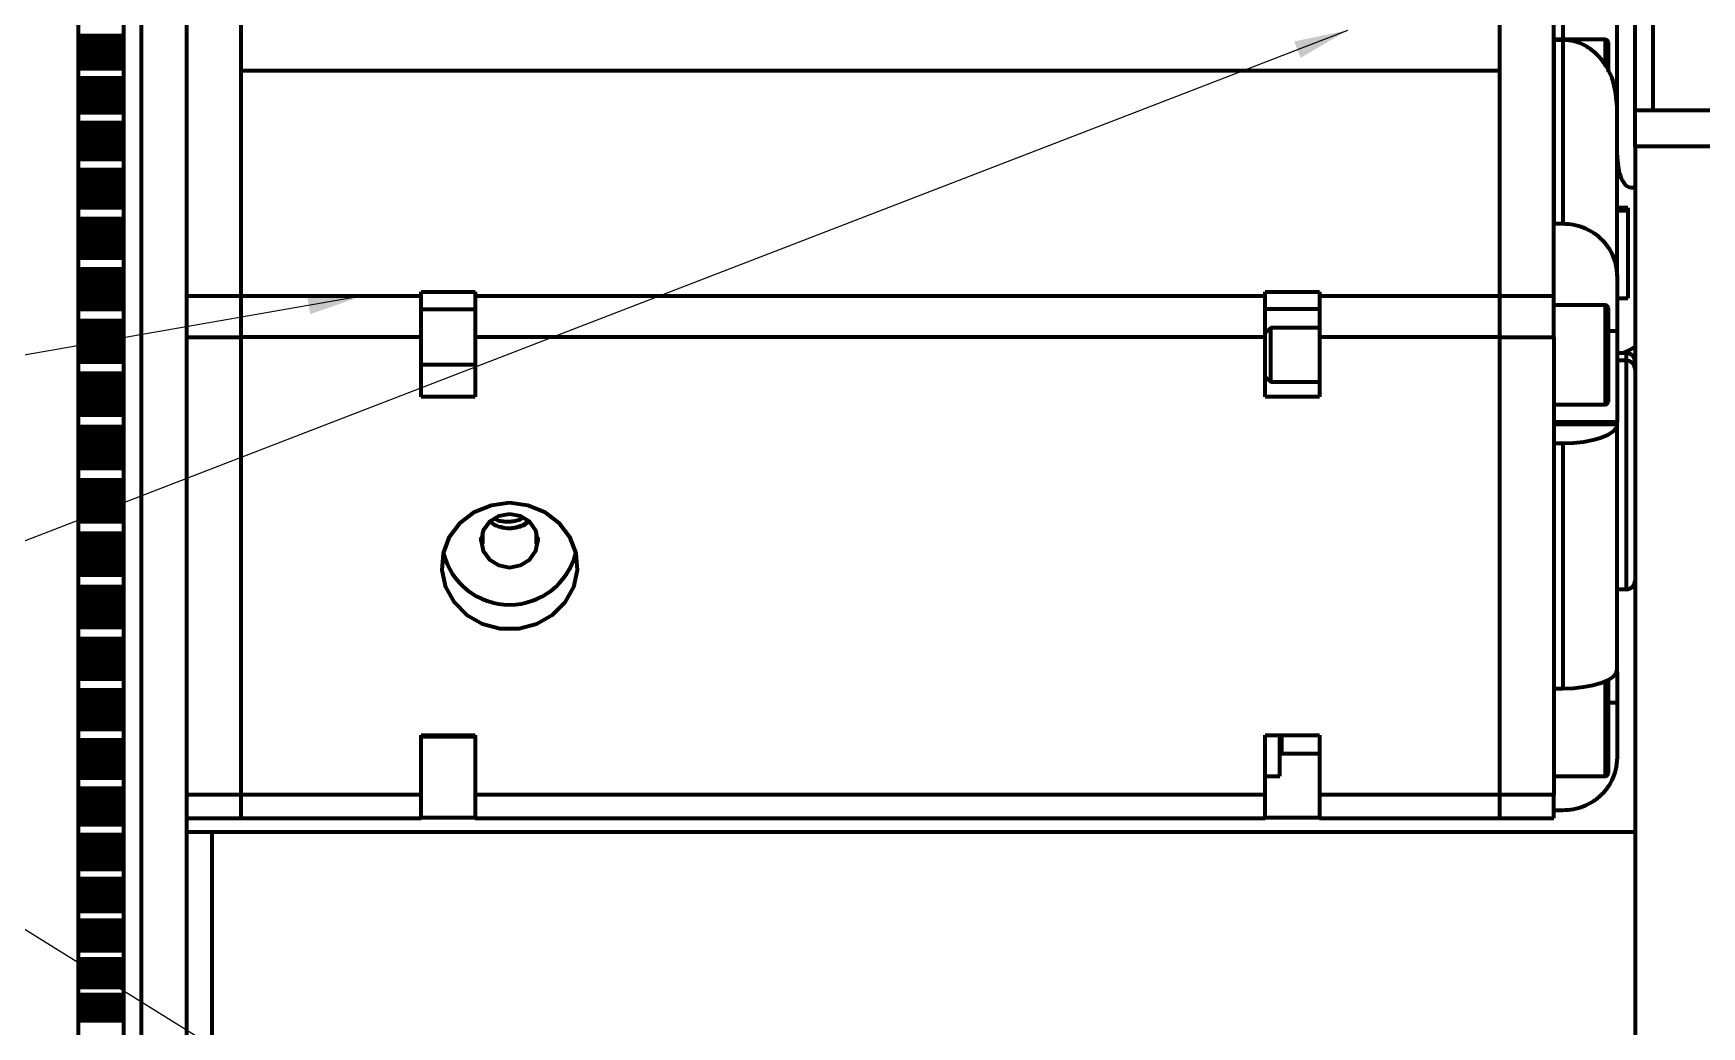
# Model space of a CAD drawing. Header units: millimetres. Extents: x -419 to 9215, y 1224 to 3301.
# Drawn here: x 297.1 to 399.8, y 1812.4 to 1873.6 of the extents above; entities that cross this region are included whole.
import ezdxf

# ---------------------------------------------------------------- set-up
doc = ezdxf.new("R2010")
doc.units = ezdxf.units.MM
doc.layers.add('0.3mm', color=240, linetype='Continuous', lineweight=30)
doc.layers.add('0.7mm', color=7, linetype='Continuous', lineweight=70)
doc.styles.get("Standard").update_dxf_attribs({"font": 'arial.ttf'})
doc.dimstyles.new('SLDDIMSTYLE0', dxfattribs={"dimtxt": 0.18, "dimasz": 3.302, "dimexe": 0, "dimexo": 0.0625, "dimgap": 0, "dimtad": 0, "dimtih": 1, "dimtoh": 1, "dimdec": 0, "dimrnd": 1e-09, "dimzin": 0, "dimdsep": 46, "dimtxsty": 'Standard', "dimsah": 1, "dimcen": 0.09, "dimadec": 0, "dimazin": 0, "dimtfac": 3.302, "dimtdec": 0, "dimtofl": 0, "dimtmove": 0, "dimatfit": 3, "dimfxl": 1, "dimfrac": 2, "dimtolj": 1, "dimtzin": 0, "dimarcsym": 0})

msp = doc.modelspace()

# ---------------------------------------------------------------- linework, layer by layer
at = {"layer": '0.7mm', "color": 7, "linetype": 'Continuous', "lineweight": 70}
for p, q in [((309.83, 1910.8), (309.83, 1857.36)), ((387.39, 1857.36), (387.39, 1910.8)), ((390.72, 1857.36), (390.72, 1910.8)), ((299.83, 1802.14), (299.83, 1891.03)), ((306.5, 1802.14), (306.5, 1891.03)), ((302.61, 1889.92), (302.61, 1803.25)), ((396.83, 1868.81), (396.83, 1886.22)), ((394.61, 1869.05), (394.61, 1882.55)), ((302.61, 1873.41), (299.83, 1873.41)), ((302.61, 1873.34), (299.83, 1873.34)), ((302.61, 1873.26), (299.83, 1873.26)), ((302.61, 1873.18), (299.83, 1873.18)), ((302.61, 1873.11), (299.83, 1873.11)), ((302.61, 1872.94), (299.83, 1872.94)), ((302.61, 1872.76), (299.83, 1872.76)), ((302.61, 1872.56), (299.83, 1872.56)), ((393.89, 1873.17), (390.72, 1873.17)), ((390.72, 1873.15), (391.28, 1873.15)), ((390.72, 1873.15), (390.72, 1861.84)), ((391.28, 1873.15), (391.28, 1861.84)), ((394.06, 1873), (394.06, 1871.19)), ((302.61, 1872.34), (299.83, 1872.34)), ((302.61, 1872.13), (299.83, 1872.13)), ((302.61, 1871.94), (299.83, 1871.94)), ((302.61, 1871.76), (299.83, 1871.76)), ((302.61, 1871.6), (299.83, 1871.6)), ((302.61, 1871.47), (299.83, 1871.47)), ((302.61, 1871.47), (299.83, 1871.47)), ((302.61, 1871.44), (299.83, 1871.44)), ((302.61, 1871.38), (299.83, 1871.38)), ((302.61, 1870.8), (299.83, 1870.8)), ((302.61, 1870.72), (299.83, 1870.72)), ((302.61, 1870.64), (299.83, 1870.64)), ((302.61, 1870.57), (299.83, 1870.57)), ((302.61, 1870.5), (299.83, 1870.5)), ((302.61, 1870.34), (299.83, 1870.34)), ((387.39, 1871.25), (309.83, 1871.25)), ((309.83, 1871.25), (309.83, 1857.36)), ((387.39, 1857.36), (387.39, 1871.25)), ((302.61, 1870.17), (299.83, 1870.17)), ((302.61, 1869.97), (299.83, 1869.97)), ((302.61, 1869.76), (299.83, 1869.76)), ((302.61, 1869.56), (299.83, 1869.56)), ((302.61, 1869.36), (299.83, 1869.36)), ((302.61, 1869.18), (299.83, 1869.18)), ((302.61, 1869.01), (299.83, 1869.01)), ((302.61, 1868.86), (299.83, 1868.86)), ((302.61, 1868.75), (299.83, 1868.75)), ((302.61, 1868.75), (299.83, 1868.75)), ((302.61, 1868.71), (299.83, 1868.71)), ((302.61, 1868.65), (299.83, 1868.65)), ((394.61, 1858.59), (394.61, 1869.05)), ((404.61, 1868.81), (395.72, 1868.81)), ((395.72, 1866.59), (395.72, 1868.81)), ((302.61, 1868.04), (299.83, 1868.04)), ((302.61, 1867.95), (299.83, 1867.95)), ((302.61, 1867.88), (299.83, 1867.88)), ((302.61, 1867.8), (299.83, 1867.8)), ((302.61, 1867.74), (299.83, 1867.74)), ((302.61, 1867.6), (299.83, 1867.6)), ((302.61, 1867.43), (299.83, 1867.43)), ((302.61, 1867.25), (299.83, 1867.25)), ((302.61, 1867.04), (299.83, 1867.04)), ((302.61, 1866.84), (299.83, 1866.84)), ((302.61, 1866.64), (299.83, 1866.64)), ((302.61, 1866.46), (299.83, 1866.46)), ((302.61, 1866.28), (299.83, 1866.28)), ((395.72, 1866.59), (395.72, 1783.34)), ((404.61, 1866.59), (395.72, 1866.59)), ((302.61, 1866.12), (299.83, 1866.12)), ((302.61, 1865.98), (299.83, 1865.98)), ((302.61, 1865.9), (299.83, 1865.9)), ((302.61, 1865.89), (299.83, 1865.89)), ((302.61, 1865.85), (299.83, 1865.85)), ((302.61, 1865.78), (299.83, 1865.78)), ((302.61, 1865.14), (299.83, 1865.14)), ((302.61, 1865.06), (299.83, 1865.06)), ((302.61, 1864.98), (299.83, 1864.98)), ((302.61, 1864.91), (299.83, 1864.91)), ((302.61, 1864.85), (299.83, 1864.85)), ((302.61, 1864.72), (299.83, 1864.72)), ((302.61, 1864.57), (299.83, 1864.57)), ((302.61, 1864.39), (299.83, 1864.39)), ((302.61, 1864.2), (299.83, 1864.2)), ((302.61, 1864), (299.83, 1864)), ((302.61, 1863.8), (299.83, 1863.8)), ((302.61, 1863.61), (299.83, 1863.61)), ((302.61, 1863.43), (299.83, 1863.43)), ((302.61, 1863.26), (299.83, 1863.26)), ((302.61, 1863.12), (299.83, 1863.12)), ((302.61, 1862.99), (299.83, 1862.99)), ((302.61, 1862.93), (299.83, 1862.93)), ((302.61, 1862.91), (299.83, 1862.91)), ((302.61, 1862.87), (299.83, 1862.87)), ((302.61, 1862.8), (299.83, 1862.8)), ((302.61, 1862.13), (299.83, 1862.13)), ((395.28, 1862.8), (394.61, 1862.8)), ((395.28, 1862.8), (395.28, 1862.62)), ((395.28, 1862.62), (395.28, 1857.24)), ((302.61, 1862.05), (299.83, 1862.05)), ((302.61, 1861.97), (299.83, 1861.97)), ((302.61, 1861.9), (299.83, 1861.9)), ((302.61, 1861.84), (299.83, 1861.84)), ((302.61, 1861.73), (299.83, 1861.73)), ((302.61, 1861.59), (299.83, 1861.59)), ((302.61, 1861.43), (299.83, 1861.43)), ((302.61, 1861.24), (299.83, 1861.24)), ((390.72, 1861.84), (391.28, 1861.84)), ((302.61, 1861.05), (299.83, 1861.05)), ((302.61, 1860.85), (299.83, 1860.85)), ((302.61, 1860.66), (299.83, 1860.66)), ((302.61, 1860.48), (299.83, 1860.48)), ((302.61, 1860.3), (299.83, 1860.3)), ((302.61, 1860.15), (299.83, 1860.15)), ((302.61, 1860.01), (299.83, 1860.01)), ((302.61, 1859.9), (299.83, 1859.9)), ((302.61, 1859.86), (299.83, 1859.86)), ((302.61, 1859.83), (299.83, 1859.83)), ((302.61, 1859.78), (299.83, 1859.78)), ((302.61, 1859.71), (299.83, 1859.71)), ((302.61, 1859.02), (299.83, 1859.02)), ((302.61, 1858.94), (299.83, 1858.94)), ((302.61, 1858.86), (299.83, 1858.86)), ((302.61, 1858.8), (299.83, 1858.8)), ((302.61, 1858.75), (299.83, 1858.75)), ((302.61, 1858.65), (299.83, 1858.65)), ((302.61, 1858.52), (299.83, 1858.52)), ((302.61, 1858.37), (299.83, 1858.37)), ((302.61, 1858.2), (299.83, 1858.2)), ((302.61, 1858.01), (299.83, 1858.01)), ((394.61, 1858.59), (394.61, 1855.21)), ((302.61, 1857.82), (299.83, 1857.82)), ((302.61, 1857.62), (299.83, 1857.62)), ((302.61, 1857.44), (299.83, 1857.44)), ((302.61, 1857.26), (299.83, 1857.26)), ((302.61, 1857.09), (299.83, 1857.09)), ((309.83, 1857.36), (306.5, 1857.36)), ((320.94, 1857.36), (309.83, 1857.36)), ((309.83, 1857.36), (309.83, 1854.84)), ((320.94, 1857.64), (324.28, 1857.64)), ((320.94, 1857.36), (320.94, 1857.64)), ((320.94, 1854.84), (320.94, 1857.36)), ((324.28, 1857.64), (324.28, 1857.36)), ((372.94, 1857.36), (324.28, 1857.36)), ((324.28, 1857.36), (324.28, 1854.84)), ((372.94, 1857.64), (376.28, 1857.64)), ((372.94, 1857.36), (372.94, 1857.64)), ((372.94, 1854.84), (372.94, 1857.36)), ((376.28, 1857.64), (376.28, 1857.36)), ((387.39, 1857.36), (376.28, 1857.36)), ((376.28, 1857.36), (376.28, 1854.84)), ((387.39, 1854.84), (387.39, 1857.36)), ((390.72, 1857.36), (387.39, 1857.36)), ((390.72, 1854.84), (390.72, 1857.36)), ((394.61, 1857.24), (395.28, 1857.24)), ((302.61, 1856.95), (299.83, 1856.95)), ((302.61, 1856.82), (299.83, 1856.82)), ((302.61, 1856.75), (299.83, 1856.75)), ((302.61, 1856.71), (299.83, 1856.71)), ((302.61, 1856.71), (299.83, 1856.71)), ((302.61, 1856.7), (299.83, 1856.7)), ((302.61, 1856.67), (299.83, 1856.67)), ((302.61, 1856.62), (299.83, 1856.62)), ((302.61, 1856.54), (299.83, 1856.54)), ((320.94, 1856.57), (324.28, 1856.57)), ((376.28, 1856.57), (372.94, 1856.57)), ((393.89, 1856.81), (390.72, 1856.81)), ((394.06, 1856.64), (394.06, 1850.86)), ((302.61, 1855.84), (299.83, 1855.84)), ((302.61, 1855.76), (299.83, 1855.76)), ((302.61, 1855.68), (299.83, 1855.68)), ((302.61, 1855.62), (299.83, 1855.62)), ((302.61, 1855.58), (299.83, 1855.58)), ((302.61, 1855.49), (299.83, 1855.49)), ((302.61, 1855.38), (299.83, 1855.38)), ((302.61, 1855.25), (299.83, 1855.25)), ((302.61, 1855.08), (299.83, 1855.08)), ((373.26, 1855.42), (372.94, 1855.1)), ((376.28, 1855.42), (373.26, 1855.42)), ((373.26, 1855.42), (373.26, 1852.08)), ((394.61, 1855.21), (394.61, 1849.6)), ((302.61, 1854.9), (299.83, 1854.9)), ((302.61, 1854.71), (299.83, 1854.71)), ((302.61, 1854.52), (299.83, 1854.52)), ((302.61, 1854.33), (299.83, 1854.33)), ((302.61, 1854.15), (299.83, 1854.15)), ((302.61, 1853.97), (299.83, 1853.97)), ((306.5, 1854.84), (309.83, 1854.84)), ((320.94, 1854.84), (309.83, 1854.84)), ((309.83, 1854.84), (309.83, 1826.65)), ((320.94, 1851.17), (320.94, 1854.84)), ((372.94, 1854.84), (324.28, 1854.84)), ((324.28, 1854.84), (324.28, 1851.17)), ((372.94, 1851.17), (372.94, 1854.84)), ((387.39, 1854.84), (376.28, 1854.84)), ((376.28, 1854.84), (376.28, 1851.17)), ((387.39, 1826.65), (387.39, 1854.84)), ((387.39, 1854.84), (390.72, 1854.84)), ((390.72, 1854.84), (390.72, 1826.65)), ((302.61, 1853.82), (299.83, 1853.82)), ((302.61, 1853.68), (299.83, 1853.68)), ((302.61, 1853.59), (299.83, 1853.59)), ((302.61, 1853.54), (299.83, 1853.54)), ((302.61, 1853.5), (299.83, 1853.5)), ((302.61, 1853.5), (299.83, 1853.5)), ((302.61, 1853.49), (299.83, 1853.49)), ((302.61, 1853.45), (299.83, 1853.45)), ((302.61, 1853.39), (299.83, 1853.39)), ((302.61, 1853.31), (299.83, 1853.31)), ((320.94, 1853.15), (324.28, 1853.15)), ((395.17, 1853.86), (394.61, 1853.86)), ((395.17, 1853.4), (394.61, 1853.4)), ((395.63, 1853.62), (395.72, 1853.7)), ((302.61, 1852.6), (299.83, 1852.6)), ((302.61, 1852.52), (299.83, 1852.52)), ((302.61, 1852.44), (299.83, 1852.44)), ((302.61, 1852.39), (299.83, 1852.39)), ((302.61, 1852.35), (299.83, 1852.35)), ((302.61, 1852.28), (299.83, 1852.28)), ((302.61, 1852.19), (299.83, 1852.19)), ((302.61, 1852.06), (299.83, 1852.06)), ((302.61, 1851.92), (299.83, 1851.92)), ((372.94, 1852.39), (373.26, 1852.08)), ((373.26, 1852.08), (376.28, 1852.08)), ((302.61, 1851.74), (299.83, 1851.74)), ((302.61, 1851.56), (299.83, 1851.56)), ((302.61, 1851.37), (299.83, 1851.37)), ((302.61, 1851.17), (299.83, 1851.17)), ((302.61, 1850.99), (299.83, 1850.99)), ((302.61, 1850.81), (299.83, 1850.81)), ((324.28, 1851.17), (320.94, 1851.17)), ((376.28, 1851.17), (372.94, 1851.17)), ((302.61, 1850.64), (299.83, 1850.64)), ((302.61, 1850.5), (299.83, 1850.5)), ((302.61, 1850.39), (299.83, 1850.39)), ((302.61, 1850.32), (299.83, 1850.32)), ((302.61, 1850.27), (299.83, 1850.27)), ((302.61, 1850.25), (299.83, 1850.25)), ((302.61, 1850.23), (299.83, 1850.23)), ((302.61, 1850.19), (299.83, 1850.19)), ((302.61, 1850.12), (299.83, 1850.12)), ((302.61, 1850.04), (299.83, 1850.04)), ((390.72, 1850.69), (393.89, 1850.69)), ((302.61, 1849.32), (299.83, 1849.32)), ((302.61, 1849.24), (299.83, 1849.24)), ((302.61, 1849.17), (299.83, 1849.17)), ((302.61, 1849.12), (299.83, 1849.12)), ((302.61, 1849.09), (299.83, 1849.09)), ((302.61, 1849.04), (299.83, 1849.04)), ((302.61, 1848.96), (299.83, 1848.96)), ((302.61, 1848.85), (299.83, 1848.85)), ((394.61, 1849.6), (390.72, 1849.6)), ((394.61, 1849.46), (390.72, 1849.46)), ((394.61, 1849.46), (394.61, 1849.6)), ((394.61, 1834.37), (394.61, 1849.46)), ((302.61, 1848.72), (299.83, 1848.72)), ((302.61, 1848.55), (299.83, 1848.55)), ((302.61, 1848.37), (299.83, 1848.37)), ((302.61, 1848.18), (299.83, 1848.18)), ((302.61, 1847.99), (299.83, 1847.99)), ((302.61, 1847.8), (299.83, 1847.8)), ((391.28, 1848.29), (390.72, 1848.29)), ((390.72, 1848.29), (390.72, 1833.2)), ((391.28, 1848.29), (391.28, 1833.2)), ((302.61, 1847.62), (299.83, 1847.62)), ((302.61, 1847.45), (299.83, 1847.45)), ((302.61, 1847.29), (299.83, 1847.29)), ((302.61, 1847.17), (299.83, 1847.17)), ((302.61, 1847.08), (299.83, 1847.08)), ((302.61, 1847.01), (299.83, 1847.01)), ((302.61, 1846.97), (299.83, 1846.97)), ((302.61, 1846.95), (299.83, 1846.95)), ((302.61, 1846.9), (299.83, 1846.9)), ((302.61, 1846.83), (299.83, 1846.83)), ((302.61, 1846.75), (299.83, 1846.75)), ((302.61, 1846.03), (299.83, 1846.03)), ((302.61, 1845.95), (299.83, 1845.95)), ((302.61, 1845.88), (299.83, 1845.88)), ((302.61, 1845.83), (299.83, 1845.83)), ((302.61, 1845.81), (299.83, 1845.81)), ((302.61, 1845.77), (299.83, 1845.77)), ((302.61, 1845.71), (299.83, 1845.71)), ((302.61, 1845.62), (299.83, 1845.62)), ((302.61, 1845.5), (299.83, 1845.5)), ((302.61, 1845.35), (299.83, 1845.35)), ((302.61, 1845.17), (299.83, 1845.17)), ((302.61, 1844.99), (299.83, 1844.99)), ((302.61, 1844.8), (299.83, 1844.8)), ((302.61, 1844.61), (299.83, 1844.61)), ((302.61, 1844.42), (299.83, 1844.42)), ((302.61, 1844.24), (299.83, 1844.24)), ((302.61, 1844.08), (299.83, 1844.08)), ((302.61, 1843.94), (299.83, 1843.94)), ((302.61, 1843.83), (299.83, 1843.83)), ((302.61, 1843.75), (299.83, 1843.75)), ((302.61, 1843.7), (299.83, 1843.7)), ((302.61, 1843.66), (299.83, 1843.66)), ((302.61, 1843.61), (299.83, 1843.61)), ((302.61, 1843.54), (299.83, 1843.54)), ((302.61, 1843.46), (299.83, 1843.46)), ((302.61, 1842.74), (299.83, 1842.74)), ((302.61, 1842.66), (299.83, 1842.66)), ((302.61, 1842.6), (299.83, 1842.6)), ((324.73, 1842.82), (324.73, 1842.17)), ((328.05, 1842.17), (328.05, 1842.82)), ((302.61, 1842.55), (299.83, 1842.55)), ((302.61, 1842.54), (299.83, 1842.54)), ((302.61, 1842.52), (299.83, 1842.52)), ((302.61, 1842.47), (299.83, 1842.47)), ((302.61, 1842.4), (299.83, 1842.4)), ((302.61, 1842.29), (299.83, 1842.29)), ((302.61, 1842.15), (299.83, 1842.15)), ((302.61, 1841.99), (299.83, 1841.99)), ((302.61, 1841.81), (299.83, 1841.81)), ((302.61, 1841.62), (299.83, 1841.62)), ((302.61, 1841.43), (299.83, 1841.43)), ((302.61, 1841.24), (299.83, 1841.24)), ((302.61, 1841.05), (299.83, 1841.05)), ((302.61, 1840.88), (299.83, 1840.88)), ((302.61, 1840.73), (299.83, 1840.73)), ((302.61, 1840.6), (299.83, 1840.6)), ((302.61, 1840.51), (299.83, 1840.51)), ((302.61, 1840.44), (299.83, 1840.44)), ((302.61, 1840.4), (299.83, 1840.4)), ((302.61, 1840.34), (299.83, 1840.34)), ((302.61, 1840.27), (299.83, 1840.27)), ((302.61, 1840.18), (299.83, 1840.18)), ((302.61, 1839.47), (299.83, 1839.47)), ((302.61, 1839.39), (299.83, 1839.39)), ((302.61, 1839.34), (299.83, 1839.34)), ((302.61, 1839.3), (299.83, 1839.3)), ((302.61, 1839.29), (299.83, 1839.29)), ((302.61, 1839.29), (299.83, 1839.29)), ((302.61, 1839.26), (299.83, 1839.26)), ((302.61, 1839.2), (299.83, 1839.2)), ((302.61, 1839.11), (299.83, 1839.11)), ((302.61, 1838.98), (299.83, 1838.98)), ((302.61, 1838.83), (299.83, 1838.83)), ((302.61, 1838.65), (299.83, 1838.65)), ((302.61, 1838.47), (299.83, 1838.47)), ((394.61, 1839.31), (395.17, 1839.31)), ((302.61, 1838.28), (299.83, 1838.28)), ((302.61, 1838.09), (299.83, 1838.09)), ((302.61, 1837.9), (299.83, 1837.9)), ((302.61, 1837.71), (299.83, 1837.71)), ((302.61, 1837.55), (299.83, 1837.55)), ((302.61, 1837.41), (299.83, 1837.41)), ((302.61, 1837.3), (299.83, 1837.3)), ((302.61, 1837.22), (299.83, 1837.22)), ((302.61, 1837.17), (299.83, 1837.17)), ((302.61, 1837.11), (299.83, 1837.11)), ((302.61, 1837.04), (299.83, 1837.04)), ((302.61, 1836.95), (299.83, 1836.95)), ((302.61, 1836.25), (299.83, 1836.25)), ((302.61, 1836.17), (299.83, 1836.17)), ((302.61, 1836.12), (299.83, 1836.12)), ((302.61, 1836.09), (299.83, 1836.09)), ((302.61, 1836.09), (299.83, 1836.09)), ((302.61, 1836.05), (299.83, 1836.05)), ((302.61, 1835.98), (299.83, 1835.98)), ((302.61, 1835.86), (299.83, 1835.86)), ((302.61, 1835.71), (299.83, 1835.71)), ((302.61, 1835.55), (299.83, 1835.55)), ((302.61, 1835.37), (299.83, 1835.37)), ((302.61, 1835.18), (299.83, 1835.18)), ((302.61, 1834.99), (299.83, 1834.99)), ((302.61, 1834.8), (299.83, 1834.8)), ((302.61, 1834.61), (299.83, 1834.61)), ((302.61, 1834.43), (299.83, 1834.43)), ((394.61, 1834.23), (394.61, 1834.37)), ((302.61, 1834.28), (299.83, 1834.28)), ((302.61, 1834.15), (299.83, 1834.15)), ((302.61, 1834.05), (299.83, 1834.05)), ((302.61, 1834), (299.83, 1834)), ((302.61, 1833.94), (299.83, 1833.94)), ((302.61, 1833.86), (299.83, 1833.86)), ((302.61, 1833.78), (299.83, 1833.78)), ((394.06, 1833.72), (394.06, 1827.97)), ((394.61, 1834.23), (394.59, 1834.23)), ((394.61, 1834.23), (394.61, 1832.32)), ((302.61, 1833.09), (299.83, 1833.09)), ((302.61, 1833.02), (299.83, 1833.02)), ((302.61, 1832.97), (299.83, 1832.97)), ((302.61, 1832.94), (299.83, 1832.94)), ((302.61, 1832.91), (299.83, 1832.91)), ((302.61, 1832.8), (299.83, 1832.8)), ((302.61, 1832.67), (299.83, 1832.67)), ((302.61, 1832.51), (299.83, 1832.51)), ((302.61, 1832.34), (299.83, 1832.34)), ((390.72, 1833.2), (391.28, 1833.2)), ((394.61, 1832.32), (394.61, 1828.94)), ((302.61, 1832.16), (299.83, 1832.16)), ((302.61, 1831.96), (299.83, 1831.96)), ((302.61, 1831.77), (299.83, 1831.77)), ((302.61, 1831.57), (299.83, 1831.57)), ((302.61, 1831.39), (299.83, 1831.39)), ((302.61, 1831.22), (299.83, 1831.22)), ((302.61, 1831.08), (299.83, 1831.08)), ((302.61, 1830.97), (299.83, 1830.97)), ((302.61, 1830.91), (299.83, 1830.91)), ((302.61, 1830.84), (299.83, 1830.84)), ((302.61, 1830.76), (299.83, 1830.76)), ((302.61, 1830.68), (299.83, 1830.68)), ((320.94, 1830.32), (324.28, 1830.32)), ((320.94, 1826.65), (320.94, 1830.32)), ((320.94, 1830.25), (324.28, 1830.25)), ((324.28, 1830.32), (324.28, 1826.65)), ((372.94, 1830.32), (376.28, 1830.32)), ((372.94, 1826.65), (372.94, 1830.32)), ((373.83, 1827.8), (373.83, 1830.32)), ((376.28, 1830.32), (376.28, 1826.65)), ((302.61, 1830.02), (299.83, 1830.02)), ((302.61, 1829.95), (299.83, 1829.95)), ((302.61, 1829.9), (299.83, 1829.9)), ((302.61, 1829.88), (299.83, 1829.88)), ((302.61, 1829.83), (299.83, 1829.83)), ((302.61, 1829.71), (299.83, 1829.71)), ((302.61, 1829.56), (299.83, 1829.56)), ((302.61, 1829.4), (299.83, 1829.4)), ((302.61, 1829.22), (299.83, 1829.22)), ((302.61, 1829.03), (299.83, 1829.03)), ((302.61, 1828.83), (299.83, 1828.83)), ((302.61, 1828.63), (299.83, 1828.63)), ((302.61, 1828.43), (299.83, 1828.43)), ((302.61, 1828.26), (299.83, 1828.26)), ((373.94, 1829.19), (376.28, 1829.19)), ((373.94, 1829.19), (376.28, 1829.19)), ((302.61, 1828.11), (299.83, 1828.11)), ((302.61, 1827.98), (299.83, 1827.98)), ((302.61, 1827.91), (299.83, 1827.91)), ((302.61, 1827.84), (299.83, 1827.84)), ((302.61, 1827.76), (299.83, 1827.76)), ((302.61, 1827.68), (299.83, 1827.68)), ((372.94, 1827.8), (373.83, 1827.8)), ((390.72, 1827.8), (393.89, 1827.8)), ((302.61, 1827.04), (299.83, 1827.04)), ((302.61, 1826.98), (299.83, 1826.98)), ((302.61, 1826.94), (299.83, 1826.94)), ((302.61, 1826.92), (299.83, 1826.92)), ((302.61, 1826.85), (299.83, 1826.85)), ((302.61, 1826.72), (299.83, 1826.72)), ((302.61, 1826.56), (299.83, 1826.56)), ((302.61, 1826.39), (299.83, 1826.39)), ((302.61, 1826.2), (299.83, 1826.2)), ((309.83, 1826.65), (306.5, 1826.65)), ((320.94, 1826.65), (309.83, 1826.65)), ((309.83, 1826.65), (309.83, 1825.21)), ((320.94, 1825.21), (320.94, 1826.65)), ((372.94, 1826.65), (324.28, 1826.65)), ((324.28, 1826.65), (324.28, 1825.21)), ((372.94, 1825.21), (372.94, 1826.65)), ((387.39, 1826.65), (376.28, 1826.65)), ((376.28, 1826.65), (376.28, 1825.21)), ((387.39, 1825.21), (387.39, 1826.65)), ((390.72, 1826.65), (387.39, 1826.65)), ((390.72, 1825.21), (390.72, 1826.65)), ((302.61, 1826), (299.83, 1826)), ((302.61, 1825.8), (299.83, 1825.8)), ((302.61, 1825.59), (299.83, 1825.59)), ((302.61, 1825.41), (299.83, 1825.41)), ((302.61, 1825.24), (299.83, 1825.24)), ((306.5, 1825.21), (309.83, 1825.21)), ((309.83, 1825.21), (320.94, 1825.21)), ((324.28, 1825.23), (320.94, 1825.23)), ((324.28, 1825.21), (372.94, 1825.21)), ((376.28, 1825.23), (372.94, 1825.23)), ((376.28, 1825.21), (387.39, 1825.21)), ((387.39, 1825.21), (390.72, 1825.21)), ((391.28, 1825.69), (390.72, 1825.69)), ((302.61, 1825.1), (299.83, 1825.1)), ((302.61, 1825.03), (299.83, 1825.03)), ((302.61, 1824.96), (299.83, 1824.96)), ((302.61, 1824.88), (299.83, 1824.88)), ((302.61, 1824.8), (299.83, 1824.8)), ((302.61, 1824.19), (299.83, 1824.19)), ((302.61, 1824.13), (299.83, 1824.13)), ((302.61, 1824.09), (299.83, 1824.09)), ((302.61, 1824.09), (299.83, 1824.09)), ((306.5, 1824.36), (308.06, 1824.36)), ((308.06, 1801.34), (308.06, 1824.36)), ((308.06, 1824.36), (395.72, 1824.36)), ((302.61, 1824), (299.83, 1824)), ((302.61, 1823.85), (299.83, 1823.85)), ((302.61, 1823.68), (299.83, 1823.68)), ((302.61, 1823.5), (299.83, 1823.5)), ((302.61, 1823.3), (299.83, 1823.3)), ((302.61, 1823.1), (299.83, 1823.1)), ((302.61, 1822.88), (299.83, 1822.88)), ((302.61, 1822.69), (299.83, 1822.69)), ((302.61, 1822.51), (299.83, 1822.51)), ((302.61, 1822.36), (299.83, 1822.36)), ((302.61, 1822.29), (299.83, 1822.29)), ((302.61, 1822.21), (299.83, 1822.21)), ((302.61, 1822.13), (299.83, 1822.13)), ((302.61, 1822.05), (299.83, 1822.05)), ((302.61, 1821.47), (299.83, 1821.47)), ((302.61, 1821.42), (299.83, 1821.42)), ((302.61, 1821.39), (299.83, 1821.39)), ((302.61, 1821.39), (299.83, 1821.39)), ((302.61, 1821.28), (299.83, 1821.28)), ((302.61, 1821.11), (299.83, 1821.11)), ((302.61, 1820.94), (299.83, 1820.94)), ((302.61, 1820.74), (299.83, 1820.74)), ((302.61, 1820.54), (299.83, 1820.54)), ((302.61, 1820.32), (299.83, 1820.32)), ((302.61, 1820.12), (299.83, 1820.12)), ((302.61, 1819.93), (299.83, 1819.93)), ((302.61, 1819.76), (299.83, 1819.76)), ((302.61, 1819.69), (299.83, 1819.69)), ((302.61, 1819.61), (299.83, 1819.61)), ((302.61, 1819.53), (299.83, 1819.53)), ((302.61, 1819.46), (299.83, 1819.46)), ((302.61, 1818.91), (299.83, 1818.91)), ((302.61, 1818.86), (299.83, 1818.86)), ((302.61, 1818.84), (299.83, 1818.84)), ((302.61, 1818.71), (299.83, 1818.71)), ((302.61, 1818.53), (299.83, 1818.53)), ((302.61, 1818.35), (299.83, 1818.35)), ((302.61, 1818.14), (299.83, 1818.14)), ((302.61, 1817.92), (299.83, 1817.92)), ((302.61, 1817.71), (299.83, 1817.71)), ((302.61, 1817.51), (299.83, 1817.51)), ((302.61, 1817.34), (299.83, 1817.34)), ((302.61, 1817.26), (299.83, 1817.26)), ((302.61, 1817.18), (299.83, 1817.18)), ((302.61, 1817.1), (299.83, 1817.1)), ((302.61, 1817.03), (299.83, 1817.03)), ((302.61, 1816.52), (299.83, 1816.52)), ((302.61, 1816.48), (299.83, 1816.48)), ((302.61, 1816.46), (299.83, 1816.46)), ((302.61, 1816.31), (299.83, 1816.31)), ((302.61, 1816.12), (299.83, 1816.12)), ((302.61, 1815.92), (299.83, 1815.92)), ((302.61, 1815.69), (299.83, 1815.69)), ((302.61, 1815.48), (299.83, 1815.48)), ((302.61, 1815.27), (299.83, 1815.27)), ((302.61, 1815.09), (299.83, 1815.09)), ((302.61, 1815.01), (299.83, 1815.01)), ((302.61, 1814.93), (299.83, 1814.93)), ((302.61, 1814.85), (299.83, 1814.85)), ((302.61, 1814.78), (299.83, 1814.78)), ((302.61, 1814.32), (299.83, 1814.32)), ((302.61, 1814.28), (299.83, 1814.28)), ((302.61, 1814.27), (299.83, 1814.27)), ((302.61, 1814.26), (299.83, 1814.26)), ((302.61, 1814.09), (299.83, 1814.09)), ((302.61, 1813.89), (299.83, 1813.89)), ((302.61, 1813.66), (299.83, 1813.66)), ((302.61, 1813.44), (299.83, 1813.44)), ((302.61, 1813.23), (299.83, 1813.23)), ((302.61, 1813.03), (299.83, 1813.03)), ((302.61, 1812.95), (299.83, 1812.95)), ((302.61, 1812.87), (299.83, 1812.87)), ((302.61, 1812.8), (299.83, 1812.8)), ((302.61, 1812.73), (299.83, 1812.73))]:
    msp.add_line(p, q, dxfattribs=at)
at = {"layer": '0.7mm', "color": 8, "linetype": 'Continuous', "lineweight": 70}
for p, q in [((303.72, 1802.14), (303.72, 1891.03)), ((395.72, 1868.81), (395.72, 1883.38)), ((391.28, 1879.13), (391.28, 1873.17)), ((393.89, 1871.52), (393.89, 1873.17)), ((395.28, 1862.62), (394.61, 1862.62)), ((393.89, 1850.69), (393.89, 1856.81)), ((394.61, 1855.21), (394.06, 1855.21)), ((395.17, 1853.86), (395.17, 1853.4)), ((395.17, 1853.4), (395.17, 1839.31)), ((393.89, 1827.8), (393.89, 1833.64)), ((394.61, 1832.32), (394.06, 1832.32)), ((373.94, 1830.32), (373.94, 1829.19))]:
    msp.add_line(p, q, dxfattribs=at)
at = {"layer": '0.7mm', "color": 8, "linetype": 'Continuous', "lineweight": 70, "flags": 128}
msp.add_lwpolyline([(394.94, 1853.86), (395.35, 1854.04), (395.72, 1854.27)], dxfattribs=at)
at = {"layer": '0.7mm', "color": 7, "linetype": 'Continuous', "lineweight": 70, "flags": 128}
for points in [[(394.61, 1849.46), (394.55, 1849.23), (394.36, 1849.01), (394.05, 1848.81), (393.64, 1848.63), (393.13, 1848.49), (392.55, 1848.38), (391.93, 1848.31), (391.28, 1848.29)], [(326.39, 1844.65), (327.51, 1844.5), (328.55, 1844.08), (329.43, 1843.41), (330.09, 1842.54), (330.47, 1841.54), (330.55, 1840.48), (330.32, 1839.44), (329.79, 1838.49), (329.02, 1837.72), (328.05, 1837.17), (326.96, 1836.88), (325.82, 1836.88), (324.73, 1837.17), (323.76, 1837.72), (322.99, 1838.49), (322.46, 1839.44), (322.23, 1840.48), (322.31, 1841.54), (322.69, 1842.54), (323.34, 1843.41), (324.22, 1844.08), (325.27, 1844.5), (326.39, 1844.65)], [(326.39, 1843.94), (325.72, 1843.82), (325.15, 1843.46), (324.77, 1842.93), (324.64, 1842.3), (324.77, 1841.68), (325.15, 1841.14), (325.72, 1840.79), (326.39, 1840.66), (327.06, 1840.79), (327.63, 1841.14), (328.01, 1841.68), (328.14, 1842.3), (328.01, 1842.93), (327.63, 1843.46), (327.06, 1843.82), (326.39, 1843.94)], [(391.28, 1833.2), (391.93, 1833.22), (392.55, 1833.29), (393.13, 1833.4), (393.64, 1833.54), (394.05, 1833.72), (394.36, 1833.92), (394.55, 1834.14), (394.61, 1834.37)]]:
    msp.add_lwpolyline(points, dxfattribs=at)
at = {"layer": '0.7mm', "color": 7, "linetype": 'Continuous', "lineweight": 70}
for centre, radius, start, end in [((393.89, 1873), 0.167, 0, 90), ((393.89, 1856.64), 0.167, 0, 90), ((395.17, 1853.31), 0.556, 0, 90), ((395.18, 1852.86), 0.539, 1.9376, 91.8147), ((393.89, 1850.86), 0.167, 270, 0), ((326.39, 1842.57), 4.21, 194.381, 345.619), ((395.17, 1839.86), 0.556, 270, 0), ((373.94, 1829.08), 0.111, 90, 180), ((393.89, 1827.97), 0.167, 270, 0)]:
    msp.add_arc(centre, radius, start, end, dxfattribs=at)
for points, knots in [([(394.61, 1869.05), (394.57, 1869.54), (394.49, 1870.52), (393.92, 1871.65), (393.27, 1872.38), (392.67, 1872.81), (392, 1873.1), (391.52, 1873.13), (391.28, 1873.15)], [0, 0, 0, 0, 0.251288, 0.501699, 0.632168, 0.751667, 0.878113, 1, 1, 1, 1]), ([(394.61, 1866.05), (394.64, 1865.6), (394.69, 1864.93), (395.03, 1864.27), (395.32, 1864.07), (395.55, 1864.05), (395.67, 1864.1), (395.72, 1864.13)], [0, 0, 0, 0, 0.505746, 0.753623, 0.886226, 0.946058, 1, 1, 1, 1]), ([(391.28, 1861.84), (391.49, 1861.83), (391.92, 1861.8), (392.55, 1861.61), (393.15, 1861.31), (393.79, 1860.79), (394.26, 1860.12), (394.56, 1859.32), (394.59, 1858.84), (394.61, 1858.59)], [0, 0, 0, 0, 0.11958, 0.2425, 0.369098, 0.499677, 0.71255, 0.84704, 1, 1, 1, 1]), ([(325.47, 1843.66), (325.51, 1843.63), (325.65, 1843.55), (325.93, 1843.5), (326.16, 1843.49), (326.28, 1843.48)], [0, 0, 0, 0, 0.1923622, 0.5984647, 1, 1, 1, 1]), ([(326.28, 1843.48), (326.39, 1843.49), (326.62, 1843.5), (326.95, 1843.57), (327.12, 1843.67), (327.2, 1843.72)], [0, 0, 0, 0, 0.346747, 0.697509, 1, 1, 1, 1]), ([(325.21, 1843.49), (325.26, 1843.44), (325.43, 1843.28), (325.84, 1843.13), (326.39, 1843.05), (326.94, 1843.13), (327.35, 1843.28), (327.52, 1843.44), (327.57, 1843.49)], [0, 0, 0, 0, 0.084615, 0.29502, 0.501291, 0.707561, 0.917967, 1, 1, 1, 1]), ([(327.54, 1843.51), (327.53, 1843.5), (327.4, 1843.33), (327.06, 1843.19), (326.62, 1843.07), (326.39, 1843.06), (326.28, 1843.05)], [0, 0, 0, 0, 0.034203, 0.516386, 0.75897, 1, 1, 1, 1]), ([(324.73, 1842.17), (324.73, 1842.16), (324.73, 1842.14), (324.71, 1842.13), (324.68, 1842.17), (324.65, 1842.28), (324.64, 1842.4), (324.64, 1842.46), (324.64, 1842.5)], [0, 0, 0, 0, 0.124847, 0.250355, 0.499983, 0.749598, 0.875042, 1, 1, 1, 1]), ([(328.14, 1842.5), (328.14, 1842.46), (328.14, 1842.4), (328.12, 1842.28), (328.09, 1842.17), (328.07, 1842.13), (328.05, 1842.14), (328.05, 1842.16), (328.05, 1842.17)], [0, 0, 0, 0, 0.124893, 0.250402, 0.500017, 0.749644, 0.87512, 1, 1, 1, 1]), ([(394.61, 1828.94), (394.59, 1828.68), (394.56, 1828.2), (394.26, 1827.41), (393.79, 1826.73), (393.15, 1826.22), (392.55, 1825.91), (391.92, 1825.72), (391.49, 1825.7), (391.28, 1825.69)], [0, 0, 0, 0, 0.152932, 0.287413, 0.500322, 0.630885, 0.757477, 0.880403, 1, 1, 1, 1])]:
    msp.add_open_spline(points, degree=3, knots=knots, dxfattribs=at)

# ---------------------------------------------------------------- leaders
at = {"layer": '0.3mm'}
for points in [[(378, 1873.74), (244.9, 1822.37)], [(317.27, 1857.36), (244.9, 1844.71)], [(285.94, 1824.96), (427.34, 1737)]]:
    msp.add_leader(points, dimstyle='SLDDIMSTYLE0', dxfattribs=at)

doc.saveas('drawing.dxf')
